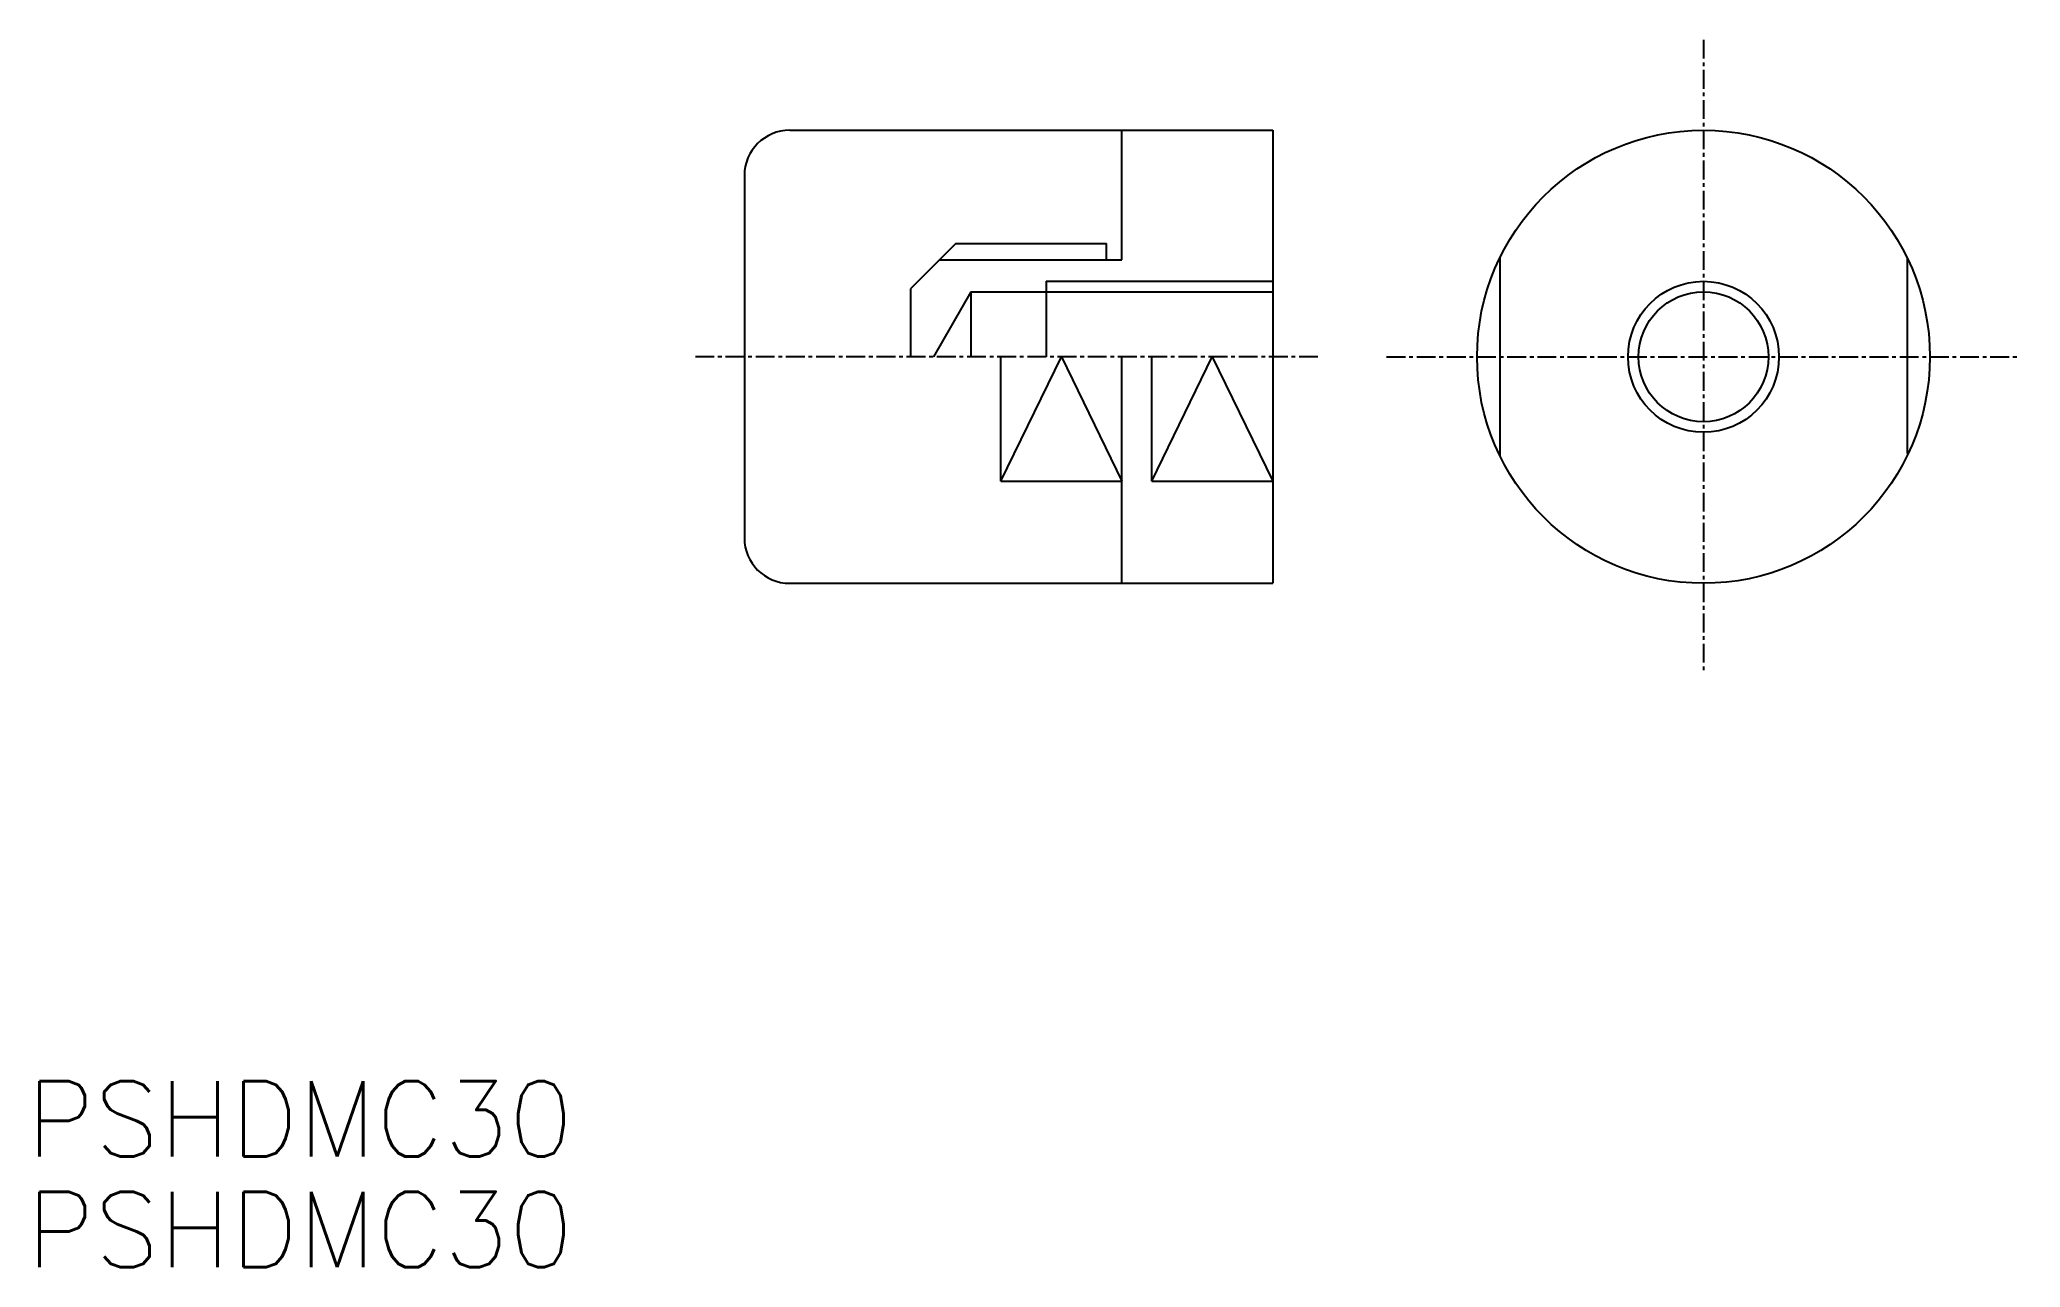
# Model space of a CAD drawing. Extents: x 362 to 493, y -39 to 42.
import ezdxf

# ---------------------------------------------------------------- set-up
doc = ezdxf.new("R2010")
doc.units = 0
doc.linetypes.add('CENTER', pattern=[2, 1.25, -0.25, 0.25, -0.25])
doc.layers.get('0').update_dxf_attribs({"linetype": 'CONTINUOUS'})
doc.layers.add('CENTER', color=1, linetype='CENTER')
doc.styles.get("Standard").update_dxf_attribs({"font": 'txt.shx'})

msp = doc.modelspace()

# ---------------------------------------------------------------- linework, layer by layer
at = {"color": 7, "linetype": 'CONTINUOUS'}
for p, q in [((411.28, 36.47), (443.28, 36.47)), ((433.28, 27.89), (433.28, 36.47)), ((443.28, 36.47), (443.28, 6.47)), ((408.28, 33.47), (408.28, 9.47)), ((422.28, 28.97), (419.28, 25.97)), ((422.28, 28.97), (432.28, 28.97)), ((432.28, 27.89), (432.28, 28.97)), ((432.28, 27.89), (433.28, 27.89)), ((458.32, 28.01), (458.32, 14.94)), ((485.32, 28.01), (485.32, 15.06)), ((428.28, 26.47), (428.28, 21.47)), ((419.28, 25.97), (419.28, 21.47)), ((423.28, 25.77), (420.8, 21.47)), ((423.28, 25.77), (423.28, 21.47)), ((423.28, 25.77), (443.28, 25.77)), ((425.28, 13.23), (425.28, 21.47)), ((433.28, 6.47), (433.28, 21.47)), ((435.28, 13.23), (435.28, 21.47)), ((425.28, 13.23), (433.28, 13.23)), ((435.28, 13.23), (443.28, 13.23)), ((411.28, 6.47), (443.28, 6.47))]:
    msp.add_line(p, q, dxfattribs=at)
at = {"color": 3, "linetype": 'CONTINUOUS'}
for p, q in [((421.2, 27.89), (432.28, 27.89)), ((428.28, 26.47), (443.28, 26.47)), ((425.28, 13.23), (429.28, 21.47)), ((429.28, 21.47), (433.28, 13.23)), ((435.28, 13.23), (439.28, 21.47)), ((439.28, 21.47), (443.28, 13.23))]:
    msp.add_line(p, q, dxfattribs=at)
at = {"color": 7, "linetype": 'CONTINUOUS'}
for radius in [15, 4.3]:
    msp.add_circle((471.82, 21.47), radius, dxfattribs=at)
at = {"color": 3, "linetype": 'CONTINUOUS'}
msp.add_circle((471.82, 21.47), 5, dxfattribs=at)
at = {"color": 7, "linetype": 'CONTINUOUS'}
for centre, start, end in [((411.28, 33.47), 90, 180), ((411.28, 9.47), 180, 270)]:
    msp.add_arc(centre, 3, start, end, dxfattribs=at)
at = {"layer": 'CENTER', "color": 1, "linetype": 'CENTER'}
for p, q in [((471.82, 42.47), (471.82, 0.47)), ((446.28, 21.47), (404.8, 21.47)), ((450.82, 21.47), (492.82, 21.47))]:
    msp.add_line(p, q, dxfattribs=at)

# ---------------------------------------------------------------- texts
at = {"color": 7, "linetype": 'CONTINUOUS'}
for p in [(360.73, -31.5), (360.73, -38.83)]:
    msp.add_text('PSHDMC30', height=5, dxfattribs=at).set_placement(p)

doc.saveas('drawing.dxf')
